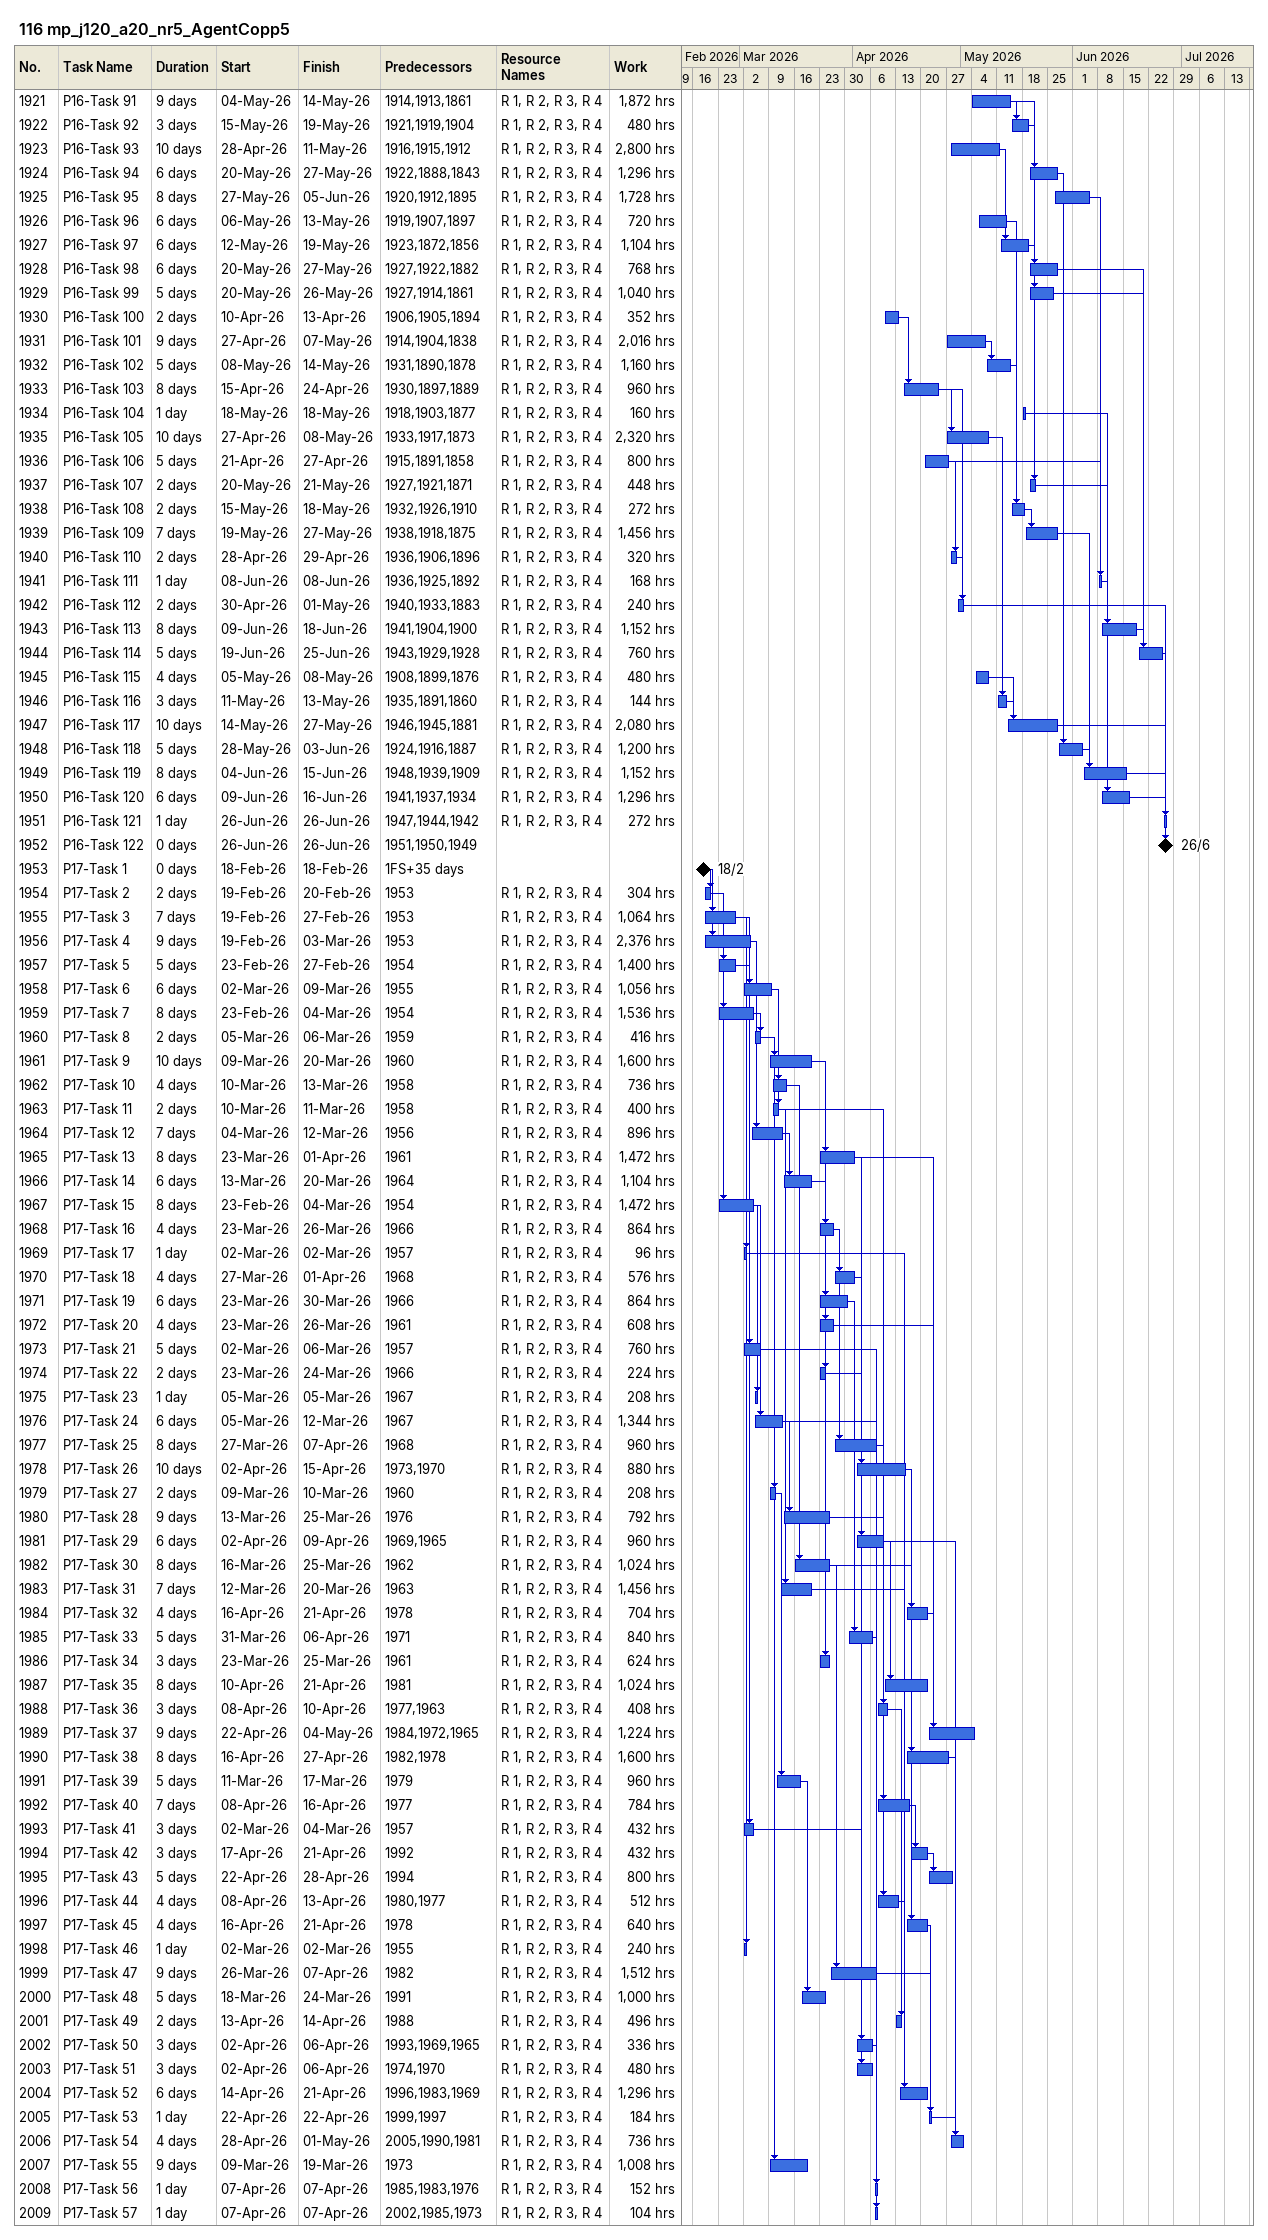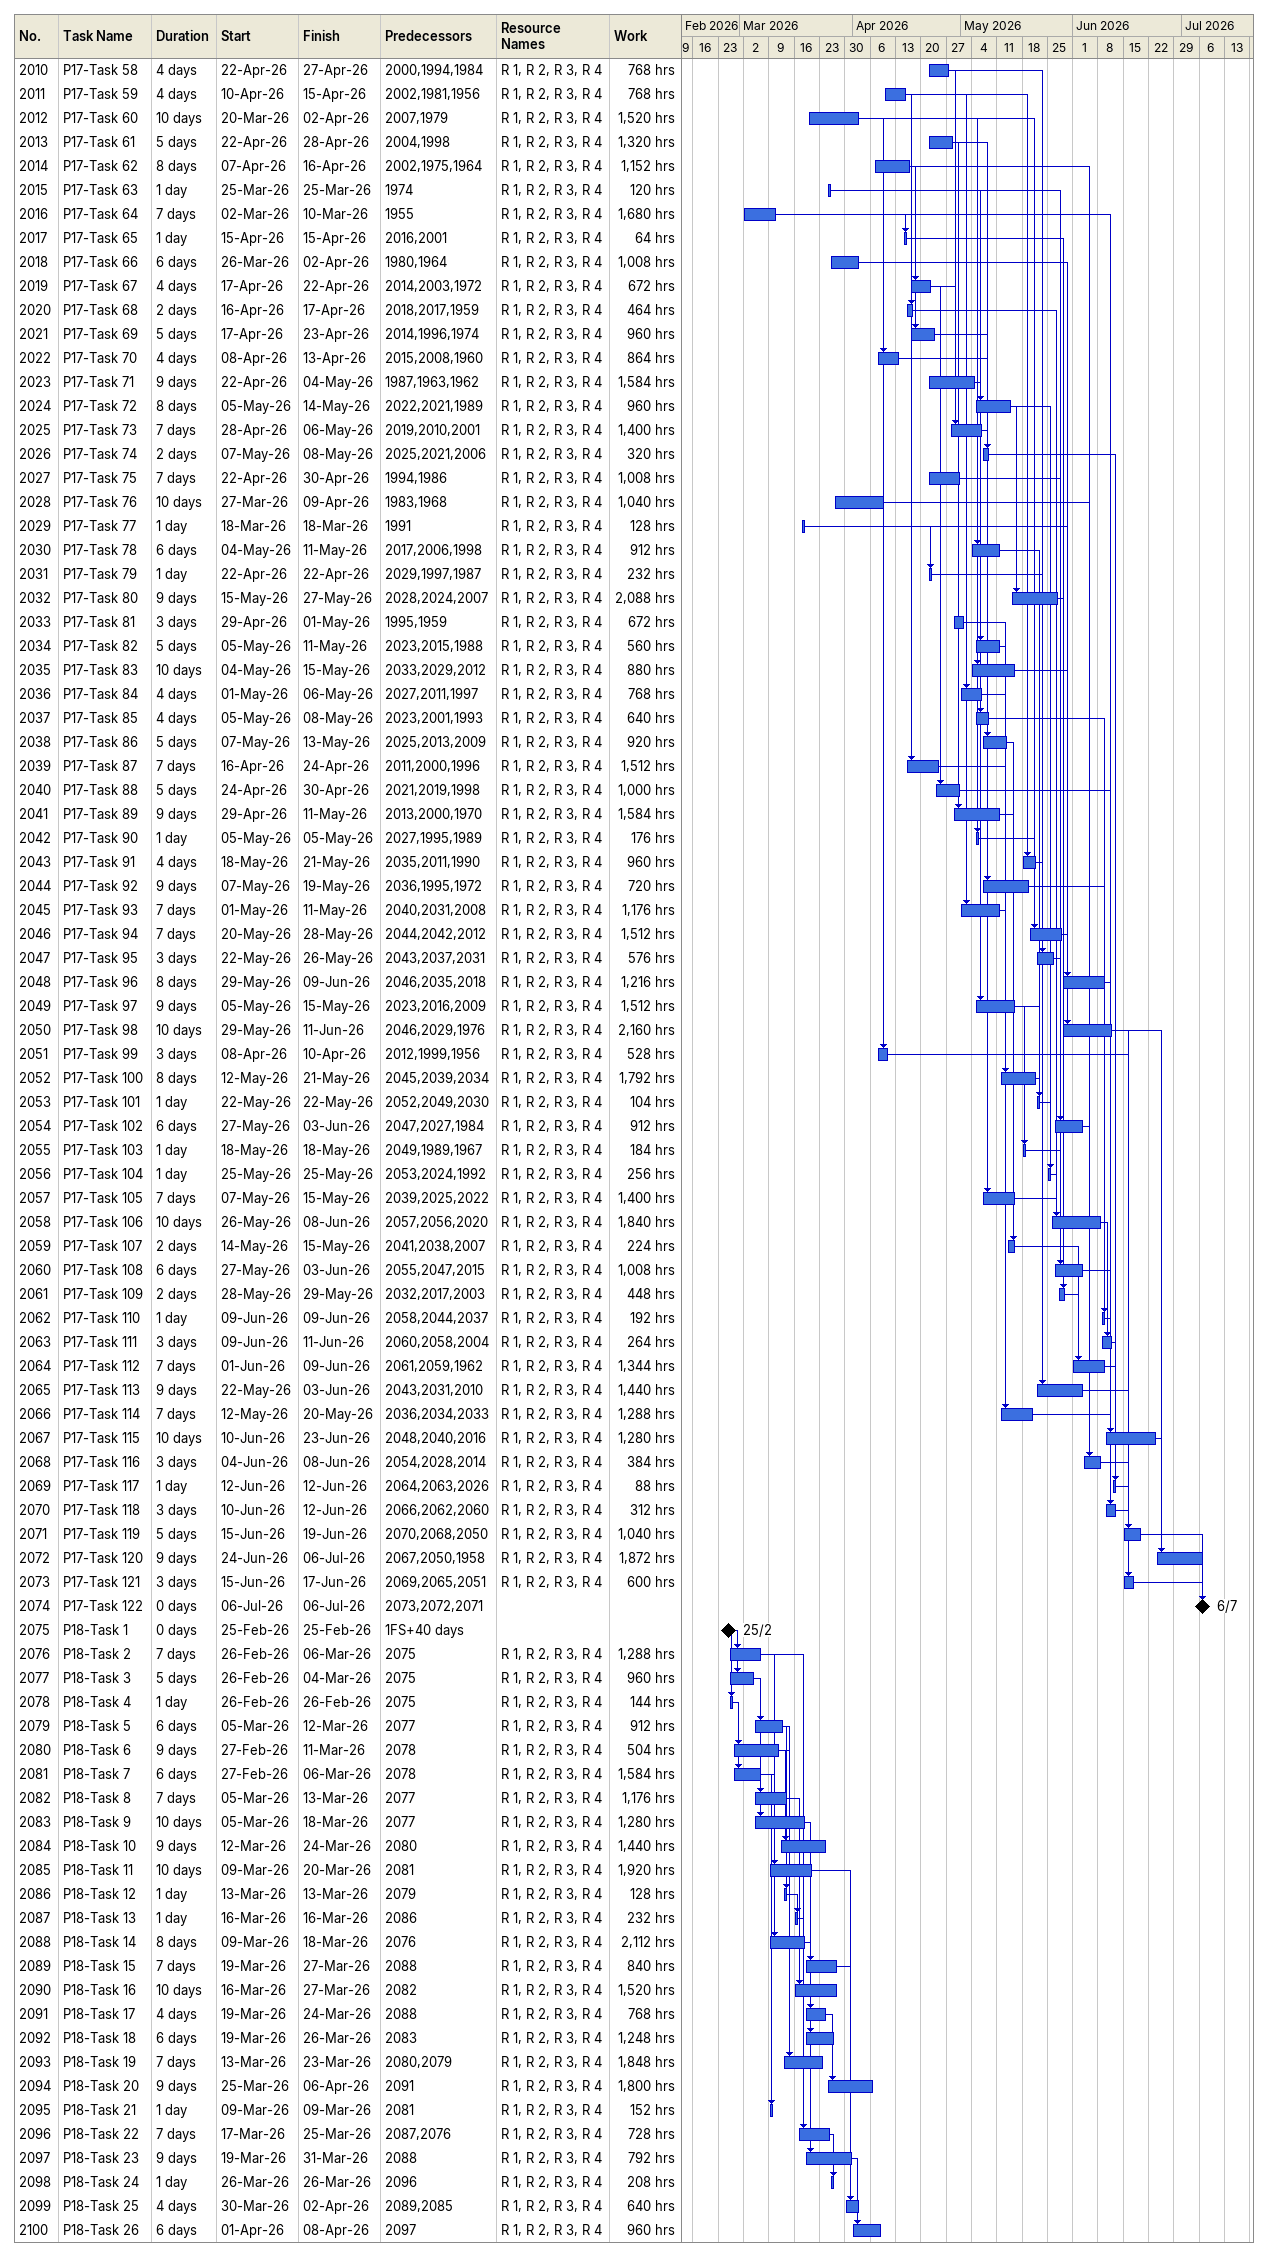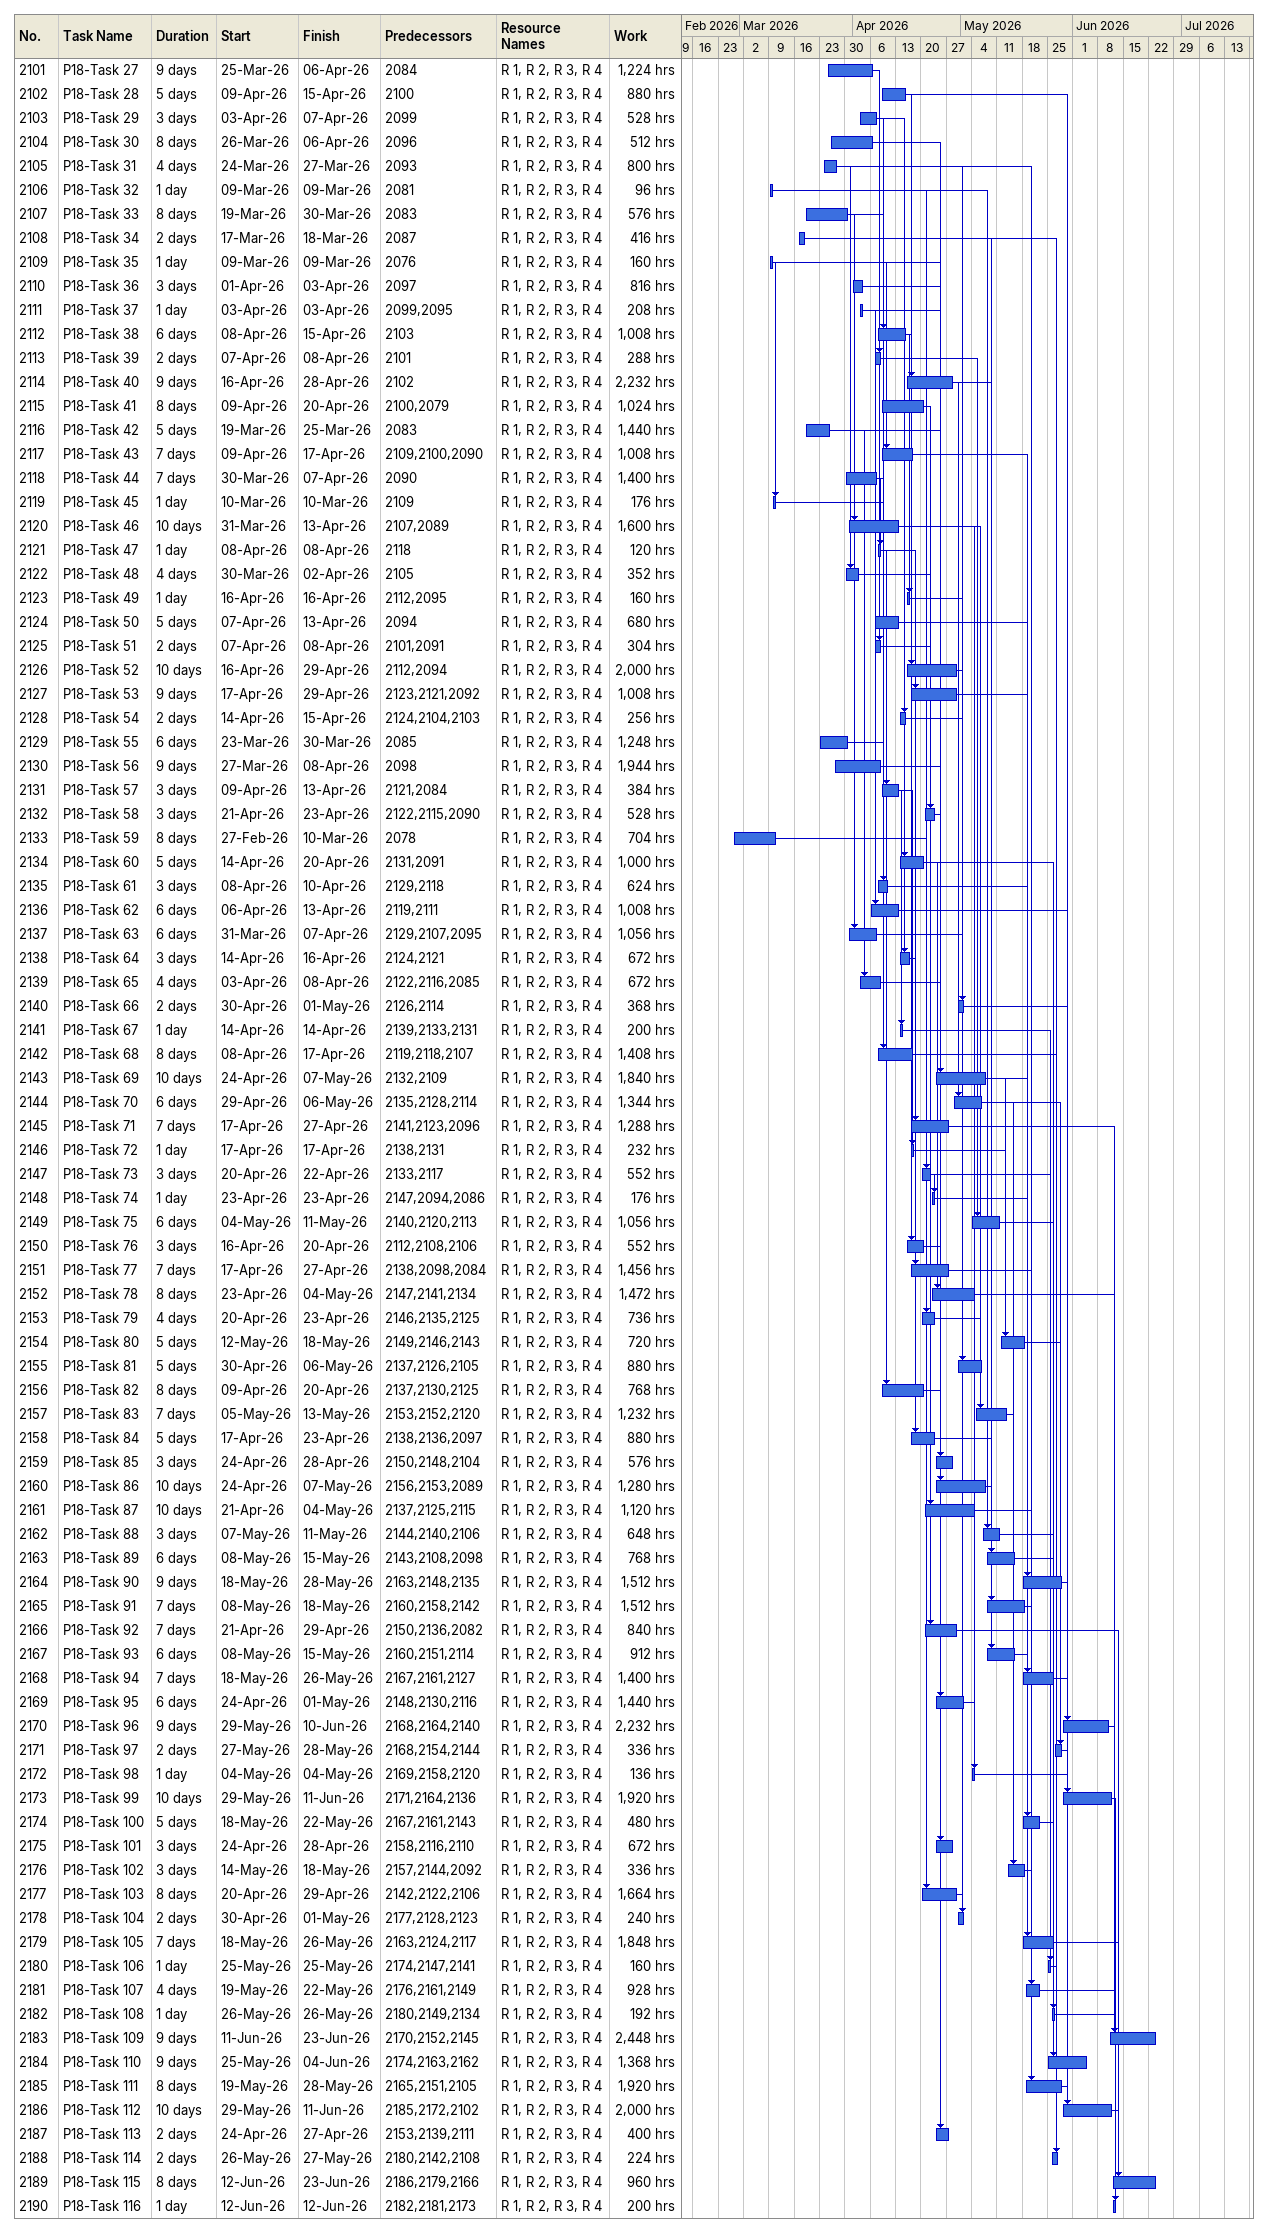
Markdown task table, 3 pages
116 mp_j120_a20_nr5_AgentCopp5

| ID | Task | Duration | Start | Finish | Predecessors | Resources | Work (h) |
|---|---|---|---|---|---|---|---|
| 1921 | P16-Task 91 | 9d | 2026-05-04 | 2026-05-14 | 1914, 1913, 1861 | R 1, R 2, R 3, R 4 | 1872 |
| 1922 | P16-Task 92 | 3d | 2026-05-15 | 2026-05-19 | 1921, 1919, 1904 | R 1, R 2, R 3, R 4 | 480 |
| 1923 | P16-Task 93 | 10d | 2026-04-28 | 2026-05-11 | 1916, 1915, 1912 | R 1, R 2, R 3, R 4 | 2800 |
| 1924 | P16-Task 94 | 6d | 2026-05-20 | 2026-05-27 | 1922, 1888, 1843 | R 1, R 2, R 3, R 4 | 1296 |
| 1925 | P16-Task 95 | 8d | 2026-05-27 | 2026-06-05 | 1920, 1912, 1895 | R 1, R 2, R 3, R 4 | 1728 |
| 1926 | P16-Task 96 | 6d | 2026-05-06 | 2026-05-13 | 1919, 1907, 1897 | R 1, R 2, R 3, R 4 | 720 |
| 1927 | P16-Task 97 | 6d | 2026-05-12 | 2026-05-19 | 1923, 1872, 1856 | R 1, R 2, R 3, R 4 | 1104 |
| 1928 | P16-Task 98 | 6d | 2026-05-20 | 2026-05-27 | 1927, 1922, 1882 | R 1, R 2, R 3, R 4 | 768 |
| 1929 | P16-Task 99 | 5d | 2026-05-20 | 2026-05-26 | 1927, 1914, 1861 | R 1, R 2, R 3, R 4 | 1040 |
| 1930 | P16-Task 100 | 2d | 2026-04-10 | 2026-04-13 | 1906, 1905, 1894 | R 1, R 2, R 3, R 4 | 352 |
| 1931 | P16-Task 101 | 9d | 2026-04-27 | 2026-05-07 | 1914, 1904, 1838 | R 1, R 2, R 3, R 4 | 2016 |
| 1932 | P16-Task 102 | 5d | 2026-05-08 | 2026-05-14 | 1931, 1890, 1878 | R 1, R 2, R 3, R 4 | 1160 |
| 1933 | P16-Task 103 | 8d | 2026-04-15 | 2026-04-24 | 1930, 1897, 1889 | R 1, R 2, R 3, R 4 | 960 |
| 1934 | P16-Task 104 | 1d | 2026-05-18 | 2026-05-18 | 1918, 1903, 1877 | R 1, R 2, R 3, R 4 | 160 |
| 1935 | P16-Task 105 | 10d | 2026-04-27 | 2026-05-08 | 1933, 1917, 1873 | R 1, R 2, R 3, R 4 | 2320 |
| 1936 | P16-Task 106 | 5d | 2026-04-21 | 2026-04-27 | 1915, 1891, 1858 | R 1, R 2, R 3, R 4 | 800 |
| 1937 | P16-Task 107 | 2d | 2026-05-20 | 2026-05-21 | 1927, 1921, 1871 | R 1, R 2, R 3, R 4 | 448 |
| 1938 | P16-Task 108 | 2d | 2026-05-15 | 2026-05-18 | 1932, 1926, 1910 | R 1, R 2, R 3, R 4 | 272 |
| 1939 | P16-Task 109 | 7d | 2026-05-19 | 2026-05-27 | 1938, 1918, 1875 | R 1, R 2, R 3, R 4 | 1456 |
| 1940 | P16-Task 110 | 2d | 2026-04-28 | 2026-04-29 | 1936, 1906, 1896 | R 1, R 2, R 3, R 4 | 320 |
| 1941 | P16-Task 111 | 1d | 2026-06-08 | 2026-06-08 | 1936, 1925, 1892 | R 1, R 2, R 3, R 4 | 168 |
| 1942 | P16-Task 112 | 2d | 2026-04-30 | 2026-05-01 | 1940, 1933, 1883 | R 1, R 2, R 3, R 4 | 240 |
| 1943 | P16-Task 113 | 8d | 2026-06-09 | 2026-06-18 | 1941, 1904, 1900 | R 1, R 2, R 3, R 4 | 1152 |
| 1944 | P16-Task 114 | 5d | 2026-06-19 | 2026-06-25 | 1943, 1929, 1928 | R 1, R 2, R 3, R 4 | 760 |
| 1945 | P16-Task 115 | 4d | 2026-05-05 | 2026-05-08 | 1908, 1899, 1876 | R 1, R 2, R 3, R 4 | 480 |
| 1946 | P16-Task 116 | 3d | 2026-05-11 | 2026-05-13 | 1935, 1891, 1860 | R 1, R 2, R 3, R 4 | 144 |
| 1947 | P16-Task 117 | 10d | 2026-05-14 | 2026-05-27 | 1946, 1945, 1881 | R 1, R 2, R 3, R 4 | 2080 |
| 1948 | P16-Task 118 | 5d | 2026-05-28 | 2026-06-03 | 1924, 1916, 1887 | R 1, R 2, R 3, R 4 | 1200 |
| 1949 | P16-Task 119 | 8d | 2026-06-04 | 2026-06-15 | 1948, 1939, 1909 | R 1, R 2, R 3, R 4 | 1152 |
| 1950 | P16-Task 120 | 6d | 2026-06-09 | 2026-06-16 | 1941, 1937, 1934 | R 1, R 2, R 3, R 4 | 1296 |
| 1951 | P16-Task 121 | 1d | 2026-06-26 | 2026-06-26 | 1947, 1944, 1942 | R 1, R 2, R 3, R 4 | 272 |
| 1952 | P16-Task 122 | 0d | 2026-06-26 | 2026-06-26 | 1951, 1950, 1949 |  |  |
| 1953 | P17-Task 1 | 0d | 2026-02-18 | 2026-02-18 | 1FS+35d |  |  |
| 1954 | P17-Task 2 | 2d | 2026-02-19 | 2026-02-20 | 1953 | R 1, R 2, R 3, R 4 | 304 |
| 1955 | P17-Task 3 | 7d | 2026-02-19 | 2026-02-27 | 1953 | R 1, R 2, R 3, R 4 | 1064 |
| 1956 | P17-Task 4 | 9d | 2026-02-19 | 2026-03-03 | 1953 | R 1, R 2, R 3, R 4 | 2376 |
| 1957 | P17-Task 5 | 5d | 2026-02-23 | 2026-02-27 | 1954 | R 1, R 2, R 3, R 4 | 1400 |
| 1958 | P17-Task 6 | 6d | 2026-03-02 | 2026-03-09 | 1955 | R 1, R 2, R 3, R 4 | 1056 |
| 1959 | P17-Task 7 | 8d | 2026-02-23 | 2026-03-04 | 1954 | R 1, R 2, R 3, R 4 | 1536 |
| 1960 | P17-Task 8 | 2d | 2026-03-05 | 2026-03-06 | 1959 | R 1, R 2, R 3, R 4 | 416 |
| 1961 | P17-Task 9 | 10d | 2026-03-09 | 2026-03-20 | 1960 | R 1, R 2, R 3, R 4 | 1600 |
| 1962 | P17-Task 10 | 4d | 2026-03-10 | 2026-03-13 | 1958 | R 1, R 2, R 3, R 4 | 736 |
| 1963 | P17-Task 11 | 2d | 2026-03-10 | 2026-03-11 | 1958 | R 1, R 2, R 3, R 4 | 400 |
| 1964 | P17-Task 12 | 7d | 2026-03-04 | 2026-03-12 | 1956 | R 1, R 2, R 3, R 4 | 896 |
| 1965 | P17-Task 13 | 8d | 2026-03-23 | 2026-04-01 | 1961 | R 1, R 2, R 3, R 4 | 1472 |
| 1966 | P17-Task 14 | 6d | 2026-03-13 | 2026-03-20 | 1964 | R 1, R 2, R 3, R 4 | 1104 |
| 1967 | P17-Task 15 | 8d | 2026-02-23 | 2026-03-04 | 1954 | R 1, R 2, R 3, R 4 | 1472 |
| 1968 | P17-Task 16 | 4d | 2026-03-23 | 2026-03-26 | 1966 | R 1, R 2, R 3, R 4 | 864 |
| 1969 | P17-Task 17 | 1d | 2026-03-02 | 2026-03-02 | 1957 | R 1, R 2, R 3, R 4 | 96 |
| 1970 | P17-Task 18 | 4d | 2026-03-27 | 2026-04-01 | 1968 | R 1, R 2, R 3, R 4 | 576 |
| 1971 | P17-Task 19 | 6d | 2026-03-23 | 2026-03-30 | 1966 | R 1, R 2, R 3, R 4 | 864 |
| 1972 | P17-Task 20 | 4d | 2026-03-23 | 2026-03-26 | 1961 | R 1, R 2, R 3, R 4 | 608 |
| 1973 | P17-Task 21 | 5d | 2026-03-02 | 2026-03-06 | 1957 | R 1, R 2, R 3, R 4 | 760 |
| 1974 | P17-Task 22 | 2d | 2026-03-23 | 2026-03-24 | 1966 | R 1, R 2, R 3, R 4 | 224 |
| 1975 | P17-Task 23 | 1d | 2026-03-05 | 2026-03-05 | 1967 | R 1, R 2, R 3, R 4 | 208 |
| 1976 | P17-Task 24 | 6d | 2026-03-05 | 2026-03-12 | 1967 | R 1, R 2, R 3, R 4 | 1344 |
| 1977 | P17-Task 25 | 8d | 2026-03-27 | 2026-04-07 | 1968 | R 1, R 2, R 3, R 4 | 960 |
| 1978 | P17-Task 26 | 10d | 2026-04-02 | 2026-04-15 | 1973, 1970 | R 1, R 2, R 3, R 4 | 880 |
| 1979 | P17-Task 27 | 2d | 2026-03-09 | 2026-03-10 | 1960 | R 1, R 2, R 3, R 4 | 208 |
| 1980 | P17-Task 28 | 9d | 2026-03-13 | 2026-03-25 | 1976 | R 1, R 2, R 3, R 4 | 792 |
| 1981 | P17-Task 29 | 6d | 2026-04-02 | 2026-04-09 | 1969, 1965 | R 1, R 2, R 3, R 4 | 960 |
| 1982 | P17-Task 30 | 8d | 2026-03-16 | 2026-03-25 | 1962 | R 1, R 2, R 3, R 4 | 1024 |
| 1983 | P17-Task 31 | 7d | 2026-03-12 | 2026-03-20 | 1963 | R 1, R 2, R 3, R 4 | 1456 |
| 1984 | P17-Task 32 | 4d | 2026-04-16 | 2026-04-21 | 1978 | R 1, R 2, R 3, R 4 | 704 |
| 1985 | P17-Task 33 | 5d | 2026-03-31 | 2026-04-06 | 1971 | R 1, R 2, R 3, R 4 | 840 |
| 1986 | P17-Task 34 | 3d | 2026-03-23 | 2026-03-25 | 1961 | R 1, R 2, R 3, R 4 | 624 |
| 1987 | P17-Task 35 | 8d | 2026-04-10 | 2026-04-21 | 1981 | R 1, R 2, R 3, R 4 | 1024 |
| 1988 | P17-Task 36 | 3d | 2026-04-08 | 2026-04-10 | 1977, 1963 | R 1, R 2, R 3, R 4 | 408 |
| 1989 | P17-Task 37 | 9d | 2026-04-22 | 2026-05-04 | 1984, 1972, 1965 | R 1, R 2, R 3, R 4 | 1224 |
| 1990 | P17-Task 38 | 8d | 2026-04-16 | 2026-04-27 | 1982, 1978 | R 1, R 2, R 3, R 4 | 1600 |
| 1991 | P17-Task 39 | 5d | 2026-03-11 | 2026-03-17 | 1979 | R 1, R 2, R 3, R 4 | 960 |
| 1992 | P17-Task 40 | 7d | 2026-04-08 | 2026-04-16 | 1977 | R 1, R 2, R 3, R 4 | 784 |
| 1993 | P17-Task 41 | 3d | 2026-03-02 | 2026-03-04 | 1957 | R 1, R 2, R 3, R 4 | 432 |
| 1994 | P17-Task 42 | 3d | 2026-04-17 | 2026-04-21 | 1992 | R 1, R 2, R 3, R 4 | 432 |
| 1995 | P17-Task 43 | 5d | 2026-04-22 | 2026-04-28 | 1994 | R 1, R 2, R 3, R 4 | 800 |
| 1996 | P17-Task 44 | 4d | 2026-04-08 | 2026-04-13 | 1980, 1977 | R 1, R 2, R 3, R 4 | 512 |
| 1997 | P17-Task 45 | 4d | 2026-04-16 | 2026-04-21 | 1978 | R 1, R 2, R 3, R 4 | 640 |
| 1998 | P17-Task 46 | 1d | 2026-03-02 | 2026-03-02 | 1955 | R 1, R 2, R 3, R 4 | 240 |
| 1999 | P17-Task 47 | 9d | 2026-03-26 | 2026-04-07 | 1982 | R 1, R 2, R 3, R 4 | 1512 |
| 2000 | P17-Task 48 | 5d | 2026-03-18 | 2026-03-24 | 1991 | R 1, R 2, R 3, R 4 | 1000 |
| 2001 | P17-Task 49 | 2d | 2026-04-13 | 2026-04-14 | 1988 | R 1, R 2, R 3, R 4 | 496 |
| 2002 | P17-Task 50 | 3d | 2026-04-02 | 2026-04-06 | 1993, 1969, 1965 | R 1, R 2, R 3, R 4 | 336 |
| 2003 | P17-Task 51 | 3d | 2026-04-02 | 2026-04-06 | 1974, 1970 | R 1, R 2, R 3, R 4 | 480 |
| 2004 | P17-Task 52 | 6d | 2026-04-14 | 2026-04-21 | 1996, 1983, 1969 | R 1, R 2, R 3, R 4 | 1296 |
| 2005 | P17-Task 53 | 1d | 2026-04-22 | 2026-04-22 | 1999, 1997 | R 1, R 2, R 3, R 4 | 184 |
| 2006 | P17-Task 54 | 4d | 2026-04-28 | 2026-05-01 | 2005, 1990, 1981 | R 1, R 2, R 3, R 4 | 736 |
| 2007 | P17-Task 55 | 9d | 2026-03-09 | 2026-03-19 | 1973 | R 1, R 2, R 3, R 4 | 1008 |
| 2008 | P17-Task 56 | 1d | 2026-04-07 | 2026-04-07 | 1985, 1983, 1976 | R 1, R 2, R 3, R 4 | 152 |
| 2009 | P17-Task 57 | 1d | 2026-04-07 | 2026-04-07 | 2002, 1985, 1973 | R 1, R 2, R 3, R 4 | 104 |
| 2010 | P17-Task 58 | 4d | 2026-04-22 | 2026-04-27 | 2000, 1994, 1984 | R 1, R 2, R 3, R 4 | 768 |
| 2011 | P17-Task 59 | 4d | 2026-04-10 | 2026-04-15 | 2002, 1981, 1956 | R 1, R 2, R 3, R 4 | 768 |
| 2012 | P17-Task 60 | 10d | 2026-03-20 | 2026-04-02 | 2007, 1979 | R 1, R 2, R 3, R 4 | 1520 |
| 2013 | P17-Task 61 | 5d | 2026-04-22 | 2026-04-28 | 2004, 1998 | R 1, R 2, R 3, R 4 | 1320 |
| 2014 | P17-Task 62 | 8d | 2026-04-07 | 2026-04-16 | 2002, 1975, 1964 | R 1, R 2, R 3, R 4 | 1152 |
| 2015 | P17-Task 63 | 1d | 2026-03-25 | 2026-03-25 | 1974 | R 1, R 2, R 3, R 4 | 120 |
| 2016 | P17-Task 64 | 7d | 2026-03-02 | 2026-03-10 | 1955 | R 1, R 2, R 3, R 4 | 1680 |
| 2017 | P17-Task 65 | 1d | 2026-04-15 | 2026-04-15 | 2016, 2001 | R 1, R 2, R 3, R 4 | 64 |
| 2018 | P17-Task 66 | 6d | 2026-03-26 | 2026-04-02 | 1980, 1964 | R 1, R 2, R 3, R 4 | 1008 |
| 2019 | P17-Task 67 | 4d | 2026-04-17 | 2026-04-22 | 2014, 2003, 1972 | R 1, R 2, R 3, R 4 | 672 |
| 2020 | P17-Task 68 | 2d | 2026-04-16 | 2026-04-17 | 2018, 2017, 1959 | R 1, R 2, R 3, R 4 | 464 |
| 2021 | P17-Task 69 | 5d | 2026-04-17 | 2026-04-23 | 2014, 1996, 1974 | R 1, R 2, R 3, R 4 | 960 |
| 2022 | P17-Task 70 | 4d | 2026-04-08 | 2026-04-13 | 2015, 2008, 1960 | R 1, R 2, R 3, R 4 | 864 |
| 2023 | P17-Task 71 | 9d | 2026-04-22 | 2026-05-04 | 1987, 1963, 1962 | R 1, R 2, R 3, R 4 | 1584 |
| 2024 | P17-Task 72 | 8d | 2026-05-05 | 2026-05-14 | 2022, 2021, 1989 | R 1, R 2, R 3, R 4 | 960 |
| 2025 | P17-Task 73 | 7d | 2026-04-28 | 2026-05-06 | 2019, 2010, 2001 | R 1, R 2, R 3, R 4 | 1400 |
| 2026 | P17-Task 74 | 2d | 2026-05-07 | 2026-05-08 | 2025, 2021, 2006 | R 1, R 2, R 3, R 4 | 320 |
| 2027 | P17-Task 75 | 7d | 2026-04-22 | 2026-04-30 | 1994, 1986 | R 1, R 2, R 3, R 4 | 1008 |
| 2028 | P17-Task 76 | 10d | 2026-03-27 | 2026-04-09 | 1983, 1968 | R 1, R 2, R 3, R 4 | 1040 |
| 2029 | P17-Task 77 | 1d | 2026-03-18 | 2026-03-18 | 1991 | R 1, R 2, R 3, R 4 | 128 |
| 2030 | P17-Task 78 | 6d | 2026-05-04 | 2026-05-11 | 2017, 2006, 1998 | R 1, R 2, R 3, R 4 | 912 |
| 2031 | P17-Task 79 | 1d | 2026-04-22 | 2026-04-22 | 2029, 1997, 1987 | R 1, R 2, R 3, R 4 | 232 |
| 2032 | P17-Task 80 | 9d | 2026-05-15 | 2026-05-27 | 2028, 2024, 2007 | R 1, R 2, R 3, R 4 | 2088 |
| 2033 | P17-Task 81 | 3d | 2026-04-29 | 2026-05-01 | 1995, 1959 | R 1, R 2, R 3, R 4 | 672 |
| 2034 | P17-Task 82 | 5d | 2026-05-05 | 2026-05-11 | 2023, 2015, 1988 | R 1, R 2, R 3, R 4 | 560 |
| 2035 | P17-Task 83 | 10d | 2026-05-04 | 2026-05-15 | 2033, 2029, 2012 | R 1, R 2, R 3, R 4 | 880 |
| 2036 | P17-Task 84 | 4d | 2026-05-01 | 2026-05-06 | 2027, 2011, 1997 | R 1, R 2, R 3, R 4 | 768 |
| 2037 | P17-Task 85 | 4d | 2026-05-05 | 2026-05-08 | 2023, 2001, 1993 | R 1, R 2, R 3, R 4 | 640 |
| 2038 | P17-Task 86 | 5d | 2026-05-07 | 2026-05-13 | 2025, 2013, 2009 | R 1, R 2, R 3, R 4 | 920 |
| 2039 | P17-Task 87 | 7d | 2026-04-16 | 2026-04-24 | 2011, 2000, 1996 | R 1, R 2, R 3, R 4 | 1512 |
| 2040 | P17-Task 88 | 5d | 2026-04-24 | 2026-04-30 | 2021, 2019, 1998 | R 1, R 2, R 3, R 4 | 1000 |
| 2041 | P17-Task 89 | 9d | 2026-04-29 | 2026-05-11 | 2013, 2000, 1970 | R 1, R 2, R 3, R 4 | 1584 |
| 2042 | P17-Task 90 | 1d | 2026-05-05 | 2026-05-05 | 2027, 1995, 1989 | R 1, R 2, R 3, R 4 | 176 |
| 2043 | P17-Task 91 | 4d | 2026-05-18 | 2026-05-21 | 2035, 2011, 1990 | R 1, R 2, R 3, R 4 | 960 |
| 2044 | P17-Task 92 | 9d | 2026-05-07 | 2026-05-19 | 2036, 1995, 1972 | R 1, R 2, R 3, R 4 | 720 |
| 2045 | P17-Task 93 | 7d | 2026-05-01 | 2026-05-11 | 2040, 2031, 2008 | R 1, R 2, R 3, R 4 | 1176 |
| 2046 | P17-Task 94 | 7d | 2026-05-20 | 2026-05-28 | 2044, 2042, 2012 | R 1, R 2, R 3, R 4 | 1512 |
| 2047 | P17-Task 95 | 3d | 2026-05-22 | 2026-05-26 | 2043, 2037, 2031 | R 1, R 2, R 3, R 4 | 576 |
| 2048 | P17-Task 96 | 8d | 2026-05-29 | 2026-06-09 | 2046, 2035, 2018 | R 1, R 2, R 3, R 4 | 1216 |
| 2049 | P17-Task 97 | 9d | 2026-05-05 | 2026-05-15 | 2023, 2016, 2009 | R 1, R 2, R 3, R 4 | 1512 |
| 2050 | P17-Task 98 | 10d | 2026-05-29 | 2026-06-11 | 2046, 2029, 1976 | R 1, R 2, R 3, R 4 | 2160 |
| 2051 | P17-Task 99 | 3d | 2026-04-08 | 2026-04-10 | 2012, 1999, 1956 | R 1, R 2, R 3, R 4 | 528 |
| 2052 | P17-Task 100 | 8d | 2026-05-12 | 2026-05-21 | 2045, 2039, 2034 | R 1, R 2, R 3, R 4 | 1792 |
| 2053 | P17-Task 101 | 1d | 2026-05-22 | 2026-05-22 | 2052, 2049, 2030 | R 1, R 2, R 3, R 4 | 104 |
| 2054 | P17-Task 102 | 6d | 2026-05-27 | 2026-06-03 | 2047, 2027, 1984 | R 1, R 2, R 3, R 4 | 912 |
| 2055 | P17-Task 103 | 1d | 2026-05-18 | 2026-05-18 | 2049, 1989, 1967 | R 1, R 2, R 3, R 4 | 184 |
| 2056 | P17-Task 104 | 1d | 2026-05-25 | 2026-05-25 | 2053, 2024, 1992 | R 1, R 2, R 3, R 4 | 256 |
| 2057 | P17-Task 105 | 7d | 2026-05-07 | 2026-05-15 | 2039, 2025, 2022 | R 1, R 2, R 3, R 4 | 1400 |
| 2058 | P17-Task 106 | 10d | 2026-05-26 | 2026-06-08 | 2057, 2056, 2020 | R 1, R 2, R 3, R 4 | 1840 |
| 2059 | P17-Task 107 | 2d | 2026-05-14 | 2026-05-15 | 2041, 2038, 2007 | R 1, R 2, R 3, R 4 | 224 |
| 2060 | P17-Task 108 | 6d | 2026-05-27 | 2026-06-03 | 2055, 2047, 2015 | R 1, R 2, R 3, R 4 | 1008 |
| 2061 | P17-Task 109 | 2d | 2026-05-28 | 2026-05-29 | 2032, 2017, 2003 | R 1, R 2, R 3, R 4 | 448 |
| 2062 | P17-Task 110 | 1d | 2026-06-09 | 2026-06-09 | 2058, 2044, 2037 | R 1, R 2, R 3, R 4 | 192 |
| 2063 | P17-Task 111 | 3d | 2026-06-09 | 2026-06-11 | 2060, 2058, 2004 | R 1, R 2, R 3, R 4 | 264 |
| 2064 | P17-Task 112 | 7d | 2026-06-01 | 2026-06-09 | 2061, 2059, 1962 | R 1, R 2, R 3, R 4 | 1344 |
| 2065 | P17-Task 113 | 9d | 2026-05-22 | 2026-06-03 | 2043, 2031, 2010 | R 1, R 2, R 3, R 4 | 1440 |
| 2066 | P17-Task 114 | 7d | 2026-05-12 | 2026-05-20 | 2036, 2034, 2033 | R 1, R 2, R 3, R 4 | 1288 |
| 2067 | P17-Task 115 | 10d | 2026-06-10 | 2026-06-23 | 2048, 2040, 2016 | R 1, R 2, R 3, R 4 | 1280 |
| 2068 | P17-Task 116 | 3d | 2026-06-04 | 2026-06-08 | 2054, 2028, 2014 | R 1, R 2, R 3, R 4 | 384 |
| 2069 | P17-Task 117 | 1d | 2026-06-12 | 2026-06-12 | 2064, 2063, 2026 | R 1, R 2, R 3, R 4 | 88 |
| 2070 | P17-Task 118 | 3d | 2026-06-10 | 2026-06-12 | 2066, 2062, 2060 | R 1, R 2, R 3, R 4 | 312 |
| 2071 | P17-Task 119 | 5d | 2026-06-15 | 2026-06-19 | 2070, 2068, 2050 | R 1, R 2, R 3, R 4 | 1040 |
| 2072 | P17-Task 120 | 9d | 2026-06-24 | 2026-07-06 | 2067, 2050, 1958 | R 1, R 2, R 3, R 4 | 1872 |
| 2073 | P17-Task 121 | 3d | 2026-06-15 | 2026-06-17 | 2069, 2065, 2051 | R 1, R 2, R 3, R 4 | 600 |
| 2074 | P17-Task 122 | 0d | 2026-07-06 | 2026-07-06 | 2073, 2072, 2071 |  |  |
| 2075 | P18-Task 1 | 0d | 2026-02-25 | 2026-02-25 | 1FS+40d |  |  |
| 2076 | P18-Task 2 | 7d | 2026-02-26 | 2026-03-06 | 2075 | R 1, R 2, R 3, R 4 | 1288 |
| 2077 | P18-Task 3 | 5d | 2026-02-26 | 2026-03-04 | 2075 | R 1, R 2, R 3, R 4 | 960 |
| 2078 | P18-Task 4 | 1d | 2026-02-26 | 2026-02-26 | 2075 | R 1, R 2, R 3, R 4 | 144 |
| 2079 | P18-Task 5 | 6d | 2026-03-05 | 2026-03-12 | 2077 | R 1, R 2, R 3, R 4 | 912 |
| 2080 | P18-Task 6 | 9d | 2026-02-27 | 2026-03-11 | 2078 | R 1, R 2, R 3, R 4 | 504 |
| 2081 | P18-Task 7 | 6d | 2026-02-27 | 2026-03-06 | 2078 | R 1, R 2, R 3, R 4 | 1584 |
| 2082 | P18-Task 8 | 7d | 2026-03-05 | 2026-03-13 | 2077 | R 1, R 2, R 3, R 4 | 1176 |
| 2083 | P18-Task 9 | 10d | 2026-03-05 | 2026-03-18 | 2077 | R 1, R 2, R 3, R 4 | 1280 |
| 2084 | P18-Task 10 | 9d | 2026-03-12 | 2026-03-24 | 2080 | R 1, R 2, R 3, R 4 | 1440 |
| 2085 | P18-Task 11 | 10d | 2026-03-09 | 2026-03-20 | 2081 | R 1, R 2, R 3, R 4 | 1920 |
| 2086 | P18-Task 12 | 1d | 2026-03-13 | 2026-03-13 | 2079 | R 1, R 2, R 3, R 4 | 128 |
| 2087 | P18-Task 13 | 1d | 2026-03-16 | 2026-03-16 | 2086 | R 1, R 2, R 3, R 4 | 232 |
| 2088 | P18-Task 14 | 8d | 2026-03-09 | 2026-03-18 | 2076 | R 1, R 2, R 3, R 4 | 2112 |
| 2089 | P18-Task 15 | 7d | 2026-03-19 | 2026-03-27 | 2088 | R 1, R 2, R 3, R 4 | 840 |
| 2090 | P18-Task 16 | 10d | 2026-03-16 | 2026-03-27 | 2082 | R 1, R 2, R 3, R 4 | 1520 |
| 2091 | P18-Task 17 | 4d | 2026-03-19 | 2026-03-24 | 2088 | R 1, R 2, R 3, R 4 | 768 |
| 2092 | P18-Task 18 | 6d | 2026-03-19 | 2026-03-26 | 2083 | R 1, R 2, R 3, R 4 | 1248 |
| 2093 | P18-Task 19 | 7d | 2026-03-13 | 2026-03-23 | 2080, 2079 | R 1, R 2, R 3, R 4 | 1848 |
| 2094 | P18-Task 20 | 9d | 2026-03-25 | 2026-04-06 | 2091 | R 1, R 2, R 3, R 4 | 1800 |
| 2095 | P18-Task 21 | 1d | 2026-03-09 | 2026-03-09 | 2081 | R 1, R 2, R 3, R 4 | 152 |
| 2096 | P18-Task 22 | 7d | 2026-03-17 | 2026-03-25 | 2087, 2076 | R 1, R 2, R 3, R 4 | 728 |
| 2097 | P18-Task 23 | 9d | 2026-03-19 | 2026-03-31 | 2088 | R 1, R 2, R 3, R 4 | 792 |
| 2098 | P18-Task 24 | 1d | 2026-03-26 | 2026-03-26 | 2096 | R 1, R 2, R 3, R 4 | 208 |
| 2099 | P18-Task 25 | 4d | 2026-03-30 | 2026-04-02 | 2089, 2085 | R 1, R 2, R 3, R 4 | 640 |
| 2100 | P18-Task 26 | 6d | 2026-04-01 | 2026-04-08 | 2097 | R 1, R 2, R 3, R 4 | 960 |
| 2101 | P18-Task 27 | 9d | 2026-03-25 | 2026-04-06 | 2084 | R 1, R 2, R 3, R 4 | 1224 |
| 2102 | P18-Task 28 | 5d | 2026-04-09 | 2026-04-15 | 2100 | R 1, R 2, R 3, R 4 | 880 |
| 2103 | P18-Task 29 | 3d | 2026-04-03 | 2026-04-07 | 2099 | R 1, R 2, R 3, R 4 | 528 |
| 2104 | P18-Task 30 | 8d | 2026-03-26 | 2026-04-06 | 2096 | R 1, R 2, R 3, R 4 | 512 |
| 2105 | P18-Task 31 | 4d | 2026-03-24 | 2026-03-27 | 2093 | R 1, R 2, R 3, R 4 | 800 |
| 2106 | P18-Task 32 | 1d | 2026-03-09 | 2026-03-09 | 2081 | R 1, R 2, R 3, R 4 | 96 |
| 2107 | P18-Task 33 | 8d | 2026-03-19 | 2026-03-30 | 2083 | R 1, R 2, R 3, R 4 | 576 |
| 2108 | P18-Task 34 | 2d | 2026-03-17 | 2026-03-18 | 2087 | R 1, R 2, R 3, R 4 | 416 |
| 2109 | P18-Task 35 | 1d | 2026-03-09 | 2026-03-09 | 2076 | R 1, R 2, R 3, R 4 | 160 |
| 2110 | P18-Task 36 | 3d | 2026-04-01 | 2026-04-03 | 2097 | R 1, R 2, R 3, R 4 | 816 |
| 2111 | P18-Task 37 | 1d | 2026-04-03 | 2026-04-03 | 2099, 2095 | R 1, R 2, R 3, R 4 | 208 |
| 2112 | P18-Task 38 | 6d | 2026-04-08 | 2026-04-15 | 2103 | R 1, R 2, R 3, R 4 | 1008 |
| 2113 | P18-Task 39 | 2d | 2026-04-07 | 2026-04-08 | 2101 | R 1, R 2, R 3, R 4 | 288 |
| 2114 | P18-Task 40 | 9d | 2026-04-16 | 2026-04-28 | 2102 | R 1, R 2, R 3, R 4 | 2232 |
| 2115 | P18-Task 41 | 8d | 2026-04-09 | 2026-04-20 | 2100, 2079 | R 1, R 2, R 3, R 4 | 1024 |
| 2116 | P18-Task 42 | 5d | 2026-03-19 | 2026-03-25 | 2083 | R 1, R 2, R 3, R 4 | 1440 |
| 2117 | P18-Task 43 | 7d | 2026-04-09 | 2026-04-17 | 2109, 2100, 2090 | R 1, R 2, R 3, R 4 | 1008 |
| 2118 | P18-Task 44 | 7d | 2026-03-30 | 2026-04-07 | 2090 | R 1, R 2, R 3, R 4 | 1400 |
| 2119 | P18-Task 45 | 1d | 2026-03-10 | 2026-03-10 | 2109 | R 1, R 2, R 3, R 4 | 176 |
| 2120 | P18-Task 46 | 10d | 2026-03-31 | 2026-04-13 | 2107, 2089 | R 1, R 2, R 3, R 4 | 1600 |
| 2121 | P18-Task 47 | 1d | 2026-04-08 | 2026-04-08 | 2118 | R 1, R 2, R 3, R 4 | 120 |
| 2122 | P18-Task 48 | 4d | 2026-03-30 | 2026-04-02 | 2105 | R 1, R 2, R 3, R 4 | 352 |
| 2123 | P18-Task 49 | 1d | 2026-04-16 | 2026-04-16 | 2112, 2095 | R 1, R 2, R 3, R 4 | 160 |
| 2124 | P18-Task 50 | 5d | 2026-04-07 | 2026-04-13 | 2094 | R 1, R 2, R 3, R 4 | 680 |
| 2125 | P18-Task 51 | 2d | 2026-04-07 | 2026-04-08 | 2101, 2091 | R 1, R 2, R 3, R 4 | 304 |
| 2126 | P18-Task 52 | 10d | 2026-04-16 | 2026-04-29 | 2112, 2094 | R 1, R 2, R 3, R 4 | 2000 |
| 2127 | P18-Task 53 | 9d | 2026-04-17 | 2026-04-29 | 2123, 2121, 2092 | R 1, R 2, R 3, R 4 | 1008 |
| 2128 | P18-Task 54 | 2d | 2026-04-14 | 2026-04-15 | 2124, 2104, 2103 | R 1, R 2, R 3, R 4 | 256 |
| 2129 | P18-Task 55 | 6d | 2026-03-23 | 2026-03-30 | 2085 | R 1, R 2, R 3, R 4 | 1248 |
| 2130 | P18-Task 56 | 9d | 2026-03-27 | 2026-04-08 | 2098 | R 1, R 2, R 3, R 4 | 1944 |
| 2131 | P18-Task 57 | 3d | 2026-04-09 | 2026-04-13 | 2121, 2084 | R 1, R 2, R 3, R 4 | 384 |
| 2132 | P18-Task 58 | 3d | 2026-04-21 | 2026-04-23 | 2122, 2115, 2090 | R 1, R 2, R 3, R 4 | 528 |
| 2133 | P18-Task 59 | 8d | 2026-02-27 | 2026-03-10 | 2078 | R 1, R 2, R 3, R 4 | 704 |
| 2134 | P18-Task 60 | 5d | 2026-04-14 | 2026-04-20 | 2131, 2091 | R 1, R 2, R 3, R 4 | 1000 |
| 2135 | P18-Task 61 | 3d | 2026-04-08 | 2026-04-10 | 2129, 2118 | R 1, R 2, R 3, R 4 | 624 |
| 2136 | P18-Task 62 | 6d | 2026-04-06 | 2026-04-13 | 2119, 2111 | R 1, R 2, R 3, R 4 | 1008 |
| 2137 | P18-Task 63 | 6d | 2026-03-31 | 2026-04-07 | 2129, 2107, 2095 | R 1, R 2, R 3, R 4 | 1056 |
| 2138 | P18-Task 64 | 3d | 2026-04-14 | 2026-04-16 | 2124, 2121 | R 1, R 2, R 3, R 4 | 672 |
| 2139 | P18-Task 65 | 4d | 2026-04-03 | 2026-04-08 | 2122, 2116, 2085 | R 1, R 2, R 3, R 4 | 672 |
| 2140 | P18-Task 66 | 2d | 2026-04-30 | 2026-05-01 | 2126, 2114 | R 1, R 2, R 3, R 4 | 368 |
| 2141 | P18-Task 67 | 1d | 2026-04-14 | 2026-04-14 | 2139, 2133, 2131 | R 1, R 2, R 3, R 4 | 200 |
| 2142 | P18-Task 68 | 8d | 2026-04-08 | 2026-04-17 | 2119, 2118, 2107 | R 1, R 2, R 3, R 4 | 1408 |
| 2143 | P18-Task 69 | 10d | 2026-04-24 | 2026-05-07 | 2132, 2109 | R 1, R 2, R 3, R 4 | 1840 |
| 2144 | P18-Task 70 | 6d | 2026-04-29 | 2026-05-06 | 2135, 2128, 2114 | R 1, R 2, R 3, R 4 | 1344 |
| 2145 | P18-Task 71 | 7d | 2026-04-17 | 2026-04-27 | 2141, 2123, 2096 | R 1, R 2, R 3, R 4 | 1288 |
| 2146 | P18-Task 72 | 1d | 2026-04-17 | 2026-04-17 | 2138, 2131 | R 1, R 2, R 3, R 4 | 232 |
| 2147 | P18-Task 73 | 3d | 2026-04-20 | 2026-04-22 | 2133, 2117 | R 1, R 2, R 3, R 4 | 552 |
| 2148 | P18-Task 74 | 1d | 2026-04-23 | 2026-04-23 | 2147, 2094, 2086 | R 1, R 2, R 3, R 4 | 176 |
| 2149 | P18-Task 75 | 6d | 2026-05-04 | 2026-05-11 | 2140, 2120, 2113 | R 1, R 2, R 3, R 4 | 1056 |
| 2150 | P18-Task 76 | 3d | 2026-04-16 | 2026-04-20 | 2112, 2108, 2106 | R 1, R 2, R 3, R 4 | 552 |
| 2151 | P18-Task 77 | 7d | 2026-04-17 | 2026-04-27 | 2138, 2098, 2084 | R 1, R 2, R 3, R 4 | 1456 |
| 2152 | P18-Task 78 | 8d | 2026-04-23 | 2026-05-04 | 2147, 2141, 2134 | R 1, R 2, R 3, R 4 | 1472 |
| 2153 | P18-Task 79 | 4d | 2026-04-20 | 2026-04-23 | 2146, 2135, 2125 | R 1, R 2, R 3, R 4 | 736 |
| 2154 | P18-Task 80 | 5d | 2026-05-12 | 2026-05-18 | 2149, 2146, 2143 | R 1, R 2, R 3, R 4 | 720 |
| 2155 | P18-Task 81 | 5d | 2026-04-30 | 2026-05-06 | 2137, 2126, 2105 | R 1, R 2, R 3, R 4 | 880 |
| 2156 | P18-Task 82 | 8d | 2026-04-09 | 2026-04-20 | 2137, 2130, 2125 | R 1, R 2, R 3, R 4 | 768 |
| 2157 | P18-Task 83 | 7d | 2026-05-05 | 2026-05-13 | 2153, 2152, 2120 | R 1, R 2, R 3, R 4 | 1232 |
| 2158 | P18-Task 84 | 5d | 2026-04-17 | 2026-04-23 | 2138, 2136, 2097 | R 1, R 2, R 3, R 4 | 880 |
| 2159 | P18-Task 85 | 3d | 2026-04-24 | 2026-04-28 | 2150, 2148, 2104 | R 1, R 2, R 3, R 4 | 576 |
| 2160 | P18-Task 86 | 10d | 2026-04-24 | 2026-05-07 | 2156, 2153, 2089 | R 1, R 2, R 3, R 4 | 1280 |
| 2161 | P18-Task 87 | 10d | 2026-04-21 | 2026-05-04 | 2137, 2125, 2115 | R 1, R 2, R 3, R 4 | 1120 |
| 2162 | P18-Task 88 | 3d | 2026-05-07 | 2026-05-11 | 2144, 2140, 2106 | R 1, R 2, R 3, R 4 | 648 |
| 2163 | P18-Task 89 | 6d | 2026-05-08 | 2026-05-15 | 2143, 2108, 2098 | R 1, R 2, R 3, R 4 | 768 |
| 2164 | P18-Task 90 | 9d | 2026-05-18 | 2026-05-28 | 2163, 2148, 2135 | R 1, R 2, R 3, R 4 | 1512 |
| 2165 | P18-Task 91 | 7d | 2026-05-08 | 2026-05-18 | 2160, 2158, 2142 | R 1, R 2, R 3, R 4 | 1512 |
| 2166 | P18-Task 92 | 7d | 2026-04-21 | 2026-04-29 | 2150, 2136, 2082 | R 1, R 2, R 3, R 4 | 840 |
| 2167 | P18-Task 93 | 6d | 2026-05-08 | 2026-05-15 | 2160, 2151, 2114 | R 1, R 2, R 3, R 4 | 912 |
| 2168 | P18-Task 94 | 7d | 2026-05-18 | 2026-05-26 | 2167, 2161, 2127 | R 1, R 2, R 3, R 4 | 1400 |
| 2169 | P18-Task 95 | 6d | 2026-04-24 | 2026-05-01 | 2148, 2130, 2116 | R 1, R 2, R 3, R 4 | 1440 |
| 2170 | P18-Task 96 | 9d | 2026-05-29 | 2026-06-10 | 2168, 2164, 2140 | R 1, R 2, R 3, R 4 | 2232 |
| 2171 | P18-Task 97 | 2d | 2026-05-27 | 2026-05-28 | 2168, 2154, 2144 | R 1, R 2, R 3, R 4 | 336 |
| 2172 | P18-Task 98 | 1d | 2026-05-04 | 2026-05-04 | 2169, 2158, 2120 | R 1, R 2, R 3, R 4 | 136 |
| 2173 | P18-Task 99 | 10d | 2026-05-29 | 2026-06-11 | 2171, 2164, 2136 | R 1, R 2, R 3, R 4 | 1920 |
| 2174 | P18-Task 100 | 5d | 2026-05-18 | 2026-05-22 | 2167, 2161, 2143 | R 1, R 2, R 3, R 4 | 480 |
| 2175 | P18-Task 101 | 3d | 2026-04-24 | 2026-04-28 | 2158, 2116, 2110 | R 1, R 2, R 3, R 4 | 672 |
| 2176 | P18-Task 102 | 3d | 2026-05-14 | 2026-05-18 | 2157, 2144, 2092 | R 1, R 2, R 3, R 4 | 336 |
| 2177 | P18-Task 103 | 8d | 2026-04-20 | 2026-04-29 | 2142, 2122, 2106 | R 1, R 2, R 3, R 4 | 1664 |
| 2178 | P18-Task 104 | 2d | 2026-04-30 | 2026-05-01 | 2177, 2128, 2123 | R 1, R 2, R 3, R 4 | 240 |
| 2179 | P18-Task 105 | 7d | 2026-05-18 | 2026-05-26 | 2163, 2124, 2117 | R 1, R 2, R 3, R 4 | 1848 |
| 2180 | P18-Task 106 | 1d | 2026-05-25 | 2026-05-25 | 2174, 2147, 2141 | R 1, R 2, R 3, R 4 | 160 |
| 2181 | P18-Task 107 | 4d | 2026-05-19 | 2026-05-22 | 2176, 2161, 2149 | R 1, R 2, R 3, R 4 | 928 |
| 2182 | P18-Task 108 | 1d | 2026-05-26 | 2026-05-26 | 2180, 2149, 2134 | R 1, R 2, R 3, R 4 | 192 |
| 2183 | P18-Task 109 | 9d | 2026-06-11 | 2026-06-23 | 2170, 2152, 2145 | R 1, R 2, R 3, R 4 | 2448 |
| 2184 | P18-Task 110 | 9d | 2026-05-25 | 2026-06-04 | 2174, 2163, 2162 | R 1, R 2, R 3, R 4 | 1368 |
| 2185 | P18-Task 111 | 8d | 2026-05-19 | 2026-05-28 | 2165, 2151, 2105 | R 1, R 2, R 3, R 4 | 1920 |
| 2186 | P18-Task 112 | 10d | 2026-05-29 | 2026-06-11 | 2185, 2172, 2102 | R 1, R 2, R 3, R 4 | 2000 |
| 2187 | P18-Task 113 | 2d | 2026-04-24 | 2026-04-27 | 2153, 2139, 2111 | R 1, R 2, R 3, R 4 | 400 |
| 2188 | P18-Task 114 | 2d | 2026-05-26 | 2026-05-27 | 2180, 2142, 2108 | R 1, R 2, R 3, R 4 | 224 |
| 2189 | P18-Task 115 | 8d | 2026-06-12 | 2026-06-23 | 2186, 2179, 2166 | R 1, R 2, R 3, R 4 | 960 |
| 2190 | P18-Task 116 | 1d | 2026-06-12 | 2026-06-12 | 2182, 2181, 2173 | R 1, R 2, R 3, R 4 | 200 |
